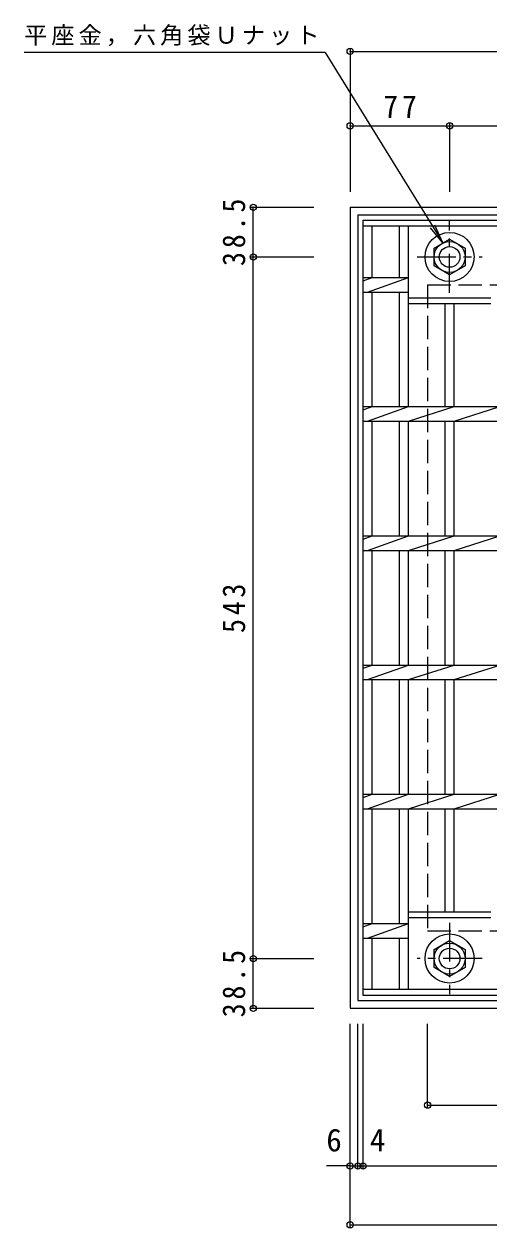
# Model space of a CAD drawing. Units: millimetres at full size, sheet at 1:6. Extents: x -991 to 1000, y -824 to 804.
# Drawn here: x -991 to -631, y -238 to 693 of the extents above; entities that cross this region are included whole.
import ezdxf
from ezdxf.enums import TextEntityAlignment as Align

# ---------------------------------------------------------------- set-up
doc = ezdxf.new("R2010")
doc.units = ezdxf.units.MM
doc.header["$LTSCALE"] = 6
doc.header["$PDMODE"] = 32
doc.header["$PDSIZE"] = 4.8
doc.linetypes.add('CHAIN1', pattern=[8, 5, -1, 1, -1])
doc.linetypes.add('DASHED3', pattern=[4, 3, -1])
for name, color, linetype, lineweight in [('E-1', 2, 'Continuous', 9), ('E-2', 3, 'Continuous', 9), ('E-4', 7, 'Continuous', 9), ('E-5', 7, 'Continuous', 9)]:
    doc.layers.add(name, color=color, linetype=linetype, lineweight=lineweight)
doc.styles.add('ＭＳ ゴシック', font='')
doc.styles.get('ＭＳ ゴシック').set_extended_font_data('MS Gothic')

msp = doc.modelspace()

# ---------------------------------------------------------------- linework, layer by layer
at = {"layer": 'E-1'}
for p, q in [((-738.441, 551.538), (-738.441, -68.462)), ((-738.441, 551.538), (-118.441, 551.538)), ((-732.441, 545.538), (-732.441, -62.462)), ((-732.441, 545.538), (-124.441, 545.538)), ((-673.44, 519.966), (-661.44, 526.894)), ((-661.44, 526.894), (-649.44, 519.966)), ((-673.44, 506.109), (-673.44, 519.966)), ((-649.44, 519.966), (-649.44, 506.109)), ((-661.44, 499.181), (-673.44, 506.109)), ((-649.44, 506.109), (-661.44, 499.181)), ((-732.441, -62.462), (-124.441, -62.462)), ((-738.441, -68.462), (-118.441, -68.462))]:
    msp.add_line(p, q, dxfattribs=at)
at = {"layer": 'E-1', "linetype": 'CHAIN1'}
for p, q in [((-661.44, 485.401), (-661.44, 540.675)), ((-686.577, 513.038), (-636.304, 513.038)), ((-661.44, -2.326), (-661.44, -57.6)), ((-636.304, -29.963), (-686.577, -29.963))]:
    msp.add_line(p, q, dxfattribs=at)
at = {"layer": 'E-1', "linetype": 'DASHED3'}
for p, q in [((-678.441, 491.538), (-178.441, 491.538)), ((-678.441, 491.538), (-678.441, -8.463)), ((-678.441, -8.463), (-178.441, -8.463))]:
    msp.add_line(p, q, dxfattribs=at)
at = {"layer": 'E-1'}
msp.add_lwpolyline([(-673.44, -36.891), (-673.44, -23.034), (-661.44, -16.106), (-649.44, -23.034), (-649.44, -36.891), (-661.44, -43.819)], close=True, dxfattribs=at)
for centre, radius in [((-661.44, 513.038), 19), ((-661.44, 513.038), 12), ((-661.44, 513.038), 8), ((-661.44, -29.963), 19), ((-661.44, -29.963), 12), ((-661.44, -29.963), 8)]:
    msp.add_circle(centre, radius, dxfattribs=at)
at = {"layer": 'E-2'}
for p, q in [((-728.441, -58.463), (-728.441, 541.537)), ((-728.441, 541.537), (-128.441, 541.537)), ((-728.441, 537.038), (-128.441, 537.038)), ((-721.44, 497.187), (-721.44, 537.038)), ((-700.24, 497.187), (-700.24, 537.038)), ((-693.24, 397.188), (-693.24, 537.038)), ((-728.441, 497.187), (-693.243, 497.187)), ((-728.441, 494.7), (-721.44, 497.187)), ((-725.04, 485.888), (-693.243, 497.187)), ((-728.441, 485.887), (-693.24, 485.887)), ((-721.44, 397.188), (-721.44, 485.887)), ((-700.24, 397.188), (-700.24, 485.887)), ((-693.24, 481.537), (-629.64, 481.537)), ((-693.24, 477.037), (-629.64, 477.037)), ((-664.94, 397.188), (-664.94, 477.037)), ((-657.94, 397.188), (-657.94, 477.037)), ((-728.441, 394.699), (-721.437, 397.188)), ((-728.441, 397.188), (-128.441, 397.188)), ((-725.04, 385.888), (-693.24, 397.188)), ((-693.24, 385.888), (-657.94, 397.188)), ((-657.94, 385.888), (-622.64, 397.188)), ((-728.441, 385.888), (-128.441, 385.888)), ((-721.44, 297.187), (-721.44, 385.888)), ((-700.24, 297.187), (-700.24, 385.888)), ((-693.24, 297.187), (-693.24, 385.888)), ((-664.94, 297.187), (-664.94, 385.888)), ((-657.94, 297.187), (-657.94, 385.888)), ((-728.441, 294.7), (-721.437, 297.188)), ((-728.441, 297.187), (-128.441, 297.187)), ((-725.04, 285.888), (-693.24, 297.188)), ((-693.24, 285.888), (-657.94, 297.188)), ((-657.94, 285.888), (-622.64, 297.188)), ((-728.441, 285.887), (-128.441, 285.887)), ((-721.44, 197.188), (-721.44, 285.887)), ((-700.24, 197.188), (-700.24, 285.887)), ((-693.24, 197.188), (-693.24, 285.887)), ((-664.94, 197.188), (-664.94, 285.887)), ((-657.94, 197.188), (-657.94, 285.887)), ((-728.441, 194.699), (-721.437, 197.188)), ((-728.441, 197.188), (-128.441, 197.188)), ((-725.04, 185.888), (-693.24, 197.188)), ((-693.24, 185.888), (-657.94, 197.188)), ((-657.94, 185.888), (-622.64, 197.188)), ((-728.441, 185.887), (-128.441, 185.887)), ((-721.44, 97.188), (-721.44, 185.887)), ((-700.24, 97.188), (-700.24, 185.887)), ((-693.24, 97.188), (-693.24, 185.887)), ((-664.94, 97.188), (-664.94, 185.887)), ((-657.94, 97.188), (-657.94, 185.887)), ((-728.441, 94.7), (-721.437, 97.188)), ((-728.441, 97.188), (-128.441, 97.188)), ((-725.04, 85.889), (-693.24, 97.188)), ((-693.24, 85.889), (-657.94, 97.188)), ((-657.94, 85.889), (-622.64, 97.188)), ((-728.441, 85.888), (-128.441, 85.888)), ((-721.44, -2.812), (-721.44, 85.888)), ((-700.24, -2.812), (-700.24, 85.888)), ((-693.24, -53.963), (-693.24, 85.888)), ((-664.94, 6.037), (-664.94, 85.888)), ((-657.94, 6.037), (-657.94, 85.888)), ((-629.64, 6.037), (-693.24, 6.037)), ((-629.64, 1.537), (-693.24, 1.537)), ((-728.441, -2.812), (-693.24, -2.812)), ((-728.441, -5.301), (-721.437, -2.812)), ((-725.04, -14.112), (-693.24, -2.812)), ((-728.441, -14.113), (-693.24, -14.113)), ((-721.44, -53.963), (-721.44, -14.113)), ((-700.24, -53.963), (-700.24, -14.113)), ((-128.441, -53.963), (-728.441, -53.963)), ((-128.441, -58.463), (-728.441, -58.463))]:
    msp.add_line(p, q, dxfattribs=at)
at = {"layer": 'E-4'}
for p, q in [((-738.441, 673.954), (-738.441, 563.538)), ((-738.441, 672.154), (-428.441, 672.154)), ((-738.441, 616.349), (-738.441, 563.538)), ((-661.44, 616.349), (-661.44, 563.538)), ((-738.441, 614.549), (-661.44, 614.549)), ((-661.44, 614.549), (-202.441, 614.549)), ((-815.242, 551.538), (-766.442, 551.538)), ((-813.442, 513.038), (-813.442, 551.538)), ((-815.242, 513.038), (-766.442, 513.038)), ((-813.442, -29.963), (-813.442, 513.038)), ((-815.242, -29.963), (-766.442, -29.963)), ((-813.442, -68.463), (-813.442, -29.963)), ((-815.242, -68.463), (-766.442, -68.463)), ((-738.441, -237.863), (-738.441, -80.462)), ((-732.441, -192.33), (-732.441, -80.462)), ((-728.391, -192.33), (-728.391, -80.462)), ((-678.441, -145.263), (-678.441, -80.462)), ((-678.441, -143.463), (-178.441, -143.463)), ((-738.441, -190.53), (-756.856, -190.53)), ((-738.441, -190.53), (-732.441, -190.53)), ((-732.441, -190.53), (-728.391, -190.53)), ((-728.391, -190.53), (-128.491, -190.53)), ((-738.441, -236.063), (-118.441, -236.063))]:
    msp.add_line(p, q, dxfattribs=at)
for p in [(-738.441, 672.154), (-738.441, 614.549), (-661.44, 614.549), (-813.442, 551.538), (-813.442, 513.038), (-813.442, -29.963), (-813.442, -68.463), (-678.441, -143.463), (-738.441, -190.53), (-732.441, -190.53), (-728.391, -190.53), (-738.441, -236.063)]:
    msp.add_point(p, dxfattribs=at)
at = {"layer": 'E-5'}
for p, q in [((-757.801, 671.193), (-990.801, 671.193)), ((-666.689, 523.864), (-672.846, 537.542))]:
    msp.add_line(p, q, dxfattribs=at)
msp.add_lwpolyline([(-757.801, 671.193), (-666.689, 523.864), (-676.176, 535.482)], dxfattribs=at)

# ---------------------------------------------------------------- texts
at = {"layer": 'E-4', "color": 2, "style": 'ＭＳ ゴシック'}
for s, p in [('6', (-756.856, -184.53)), ('4', (-723.154, -184.53))]:
    msp.add_text(s, height=17.6, dxfattribs=at).set_placement(p, align=Align.BOTTOM_LEFT)
at = {"layer": 'E-4', "color": 2, "insert": (-712.691, 620.549), "char_height": 17.6, "attachment_point": 7, "style": 'ＭＳ ゴシック'}
msp.add_mtext('\\T1.27;\\W0.95;77', dxfattribs=at)
at = {"layer": 'E-4', "color": 2, "char_height": 17.6, "attachment_point": 7, "rotation": 90, "style": 'ＭＳ ゴシック'}
for s, insert in [('\\T1.28;\\W0.9;38.5', (-819.442, 506.038)), ('\\T1.27;\\W0.9;543', (-819.442, 222.038)), ('\\T1.28;\\W0.9;38.5', (-819.442, -75.463))]:
    msp.add_mtext(s, dxfattribs=dict(at, insert=insert))
at = {"layer": 'E-5', "insert": (-990.801, 676.193), "char_height": 13.2, "attachment_point": 7, "style": 'ＭＳ ゴシック'}
msp.add_mtext('\\T1.17;平座金，六角袋Ｕナット', dxfattribs=at)

doc.saveas('drawing.dxf')
